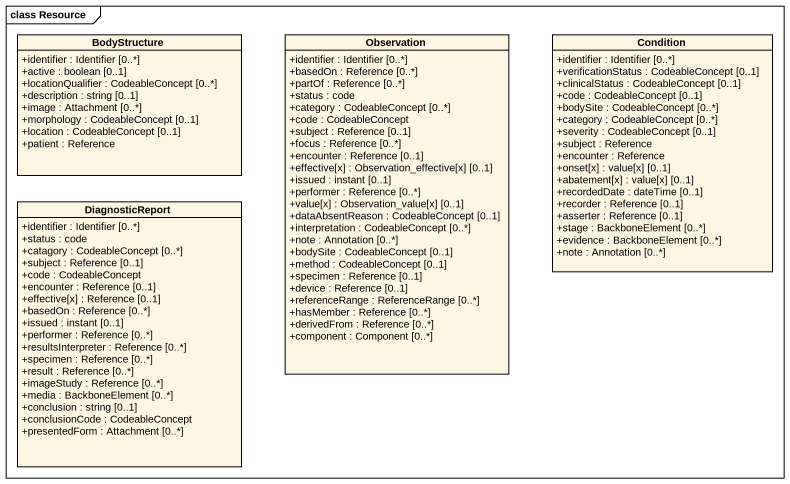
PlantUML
@startuml
mainframe class Resource
hide circle
hide empty members
skinparam classAttributeIconSize 0
class BodyStructure {
  +identifier : Identifier [0..*]
  +active : boolean [0..1]
  +locationQualifier : CodeableConcept [0..*]
  +description : string [0..1]
  +image : Attachment [0..*]
  +morphology : CodeableConcept [0..1]
  +location : CodeableConcept [0..1]
  +patient : Reference
}
class Observation {
  +identifier : Identifier [0..*]
  +basedOn : Reference [0..*]
  +partOf : Reference [0..*]
  +status : code
  +category : CodeableConcept [0..*]
  +code : CodeableConcept
  +subject : Reference [0..1]
  +focus : Reference [0..*]
  +encounter : Reference [0..1]
  +effective[x] : Observation_effective[x] [0..1]
  +issued : instant [0..1]
  +performer : Reference [0..*]
  +value[x] : Observation_value[x] [0..1]
  +dataAbsentReason : CodeableConcept [0..1]
  +interpretation : CodeableConcept [0..*]
  +note : Annotation [0..*]
  +bodySite : CodeableConcept [0..1]
  +method : CodeableConcept [0..1]
  +specimen : Reference [0..1]
  +device : Reference [0..1]
  +referenceRange : ReferenceRange [0..*]
  +hasMember : Reference [0..*]
  +derivedFrom : Reference [0..*]
  +component : Component [0..*]
}
class Condition {
  +identifier : Identifier [0..*]
  +verificationStatus : CodeableConcept [0..1]
  +clinicalStatus : CodeableConcept [0..1]
  +code : CodeableConcept [0..1]
  +bodySite : CodeableConcept [0..*]
  +category : CodeableConcept [0..*]
  +severity : CodeableConcept [0..1]
  +subject : Reference
  +encounter : Reference
  +onset[x] : value[x] [0..1]
  +abatement[x] : value[x] [0..1]
  +recordedDate : dateTime [0..1]
  +recorder : Reference [0..1]
  +asserter : Reference [0..1]
  +stage : BackboneElement [0..*]
  +evidence : BackboneElement [0..*]
  +note : Annotation [0..*]
}
class DiagnosticReport {
  +identifier : Identifier [0..*]
  +status : code
  +catagory : CodeableConcept [0..*]
  +subject : Reference [0..1]
  +code : CodeableConcept
  +encounter : Reference [0..1]
  +effective[x] : Reference [0..1]
  +basedOn : Reference [0..*]
  +issued : instant [0..1]
  +performer : Reference [0..*]
  +resultsInterpreter : Reference [0..*]
  +specimen : Reference [0..*]
  +result : Reference [0..*]
  +imageStudy : Reference [0..*]
  +media : BackboneElement [0..*]
  +conclusion : string [0..1]
  +conclusionCode : CodeableConcept
  +presentedForm : Attachment [0..*]
}
@enduml
